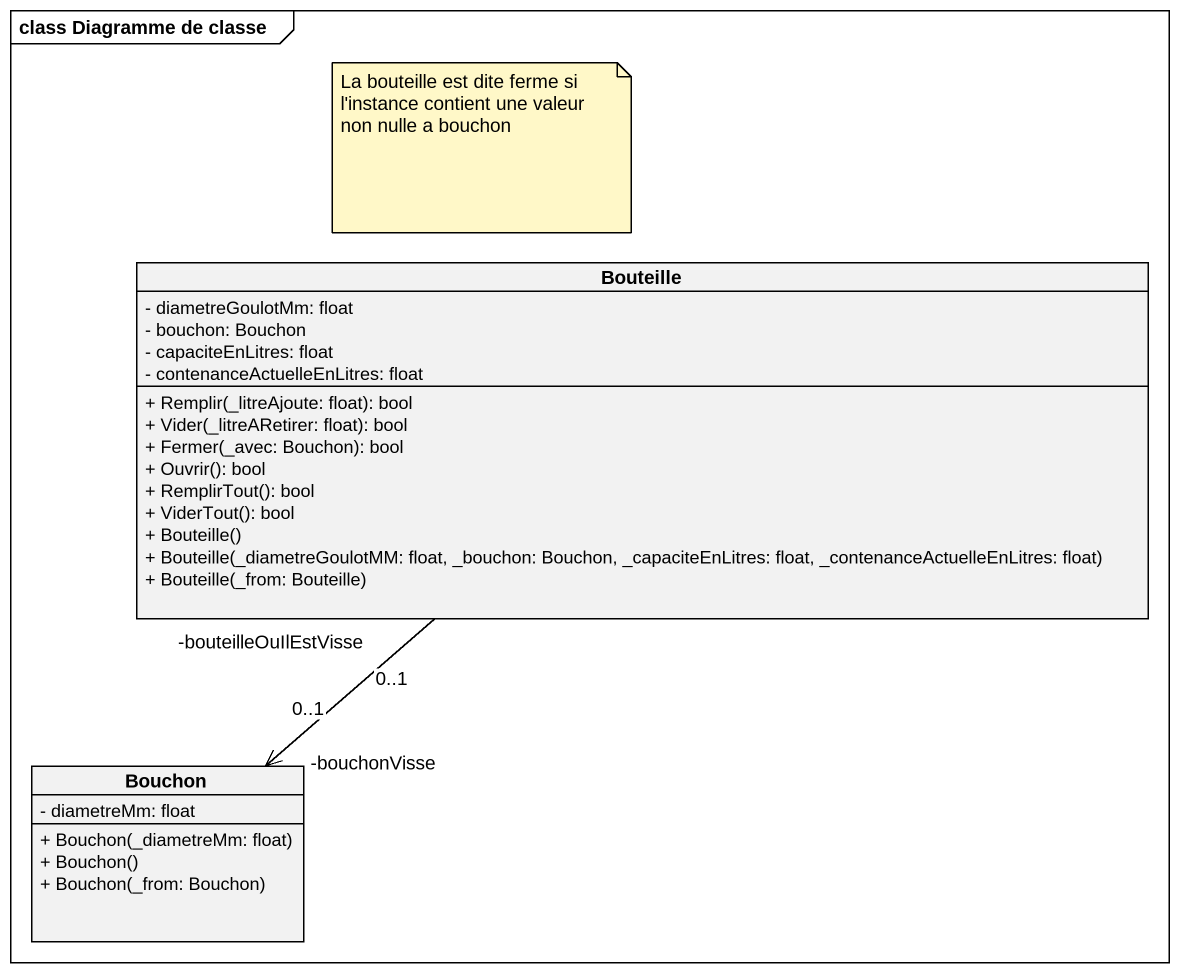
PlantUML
@startuml
mainframe class Diagramme de classe
hide circle
hide empty members
skinparam classAttributeIconSize 0
class Bouteille {
  - diametreGoulotMm: float
  - bouchon: Bouchon
  - capaciteEnLitres: float
  - contenanceActuelleEnLitres: float
  + Remplir(_litreAjoute: float): bool
  + Vider(_litreARetirer: float): bool
  + Fermer(_avec: Bouchon): bool
  + Ouvrir(): bool
  + RemplirTout(): bool
  + ViderTout(): bool
  + Bouteille()
  + Bouteille(_diametreGoulotMM: float, _bouchon: Bouchon, _capaciteEnLitres: float, _contenanceActuelleEnLitres: float)
  + Bouteille(_from: Bouteille)
}
class Bouchon {
  - diametreMm: float
  + Bouchon(_diametreMm: float)
  + Bouchon()
  + Bouchon(_from: Bouchon)
}
Bouteille "-bouteilleOuIlEstVisse\n0..1" --> "-bouchonVisse\n0..1" Bouchon
note as N1
  La bouteille est dite ferme si l'instance contient une valeur non nulle a bouchon
end note
@enduml
